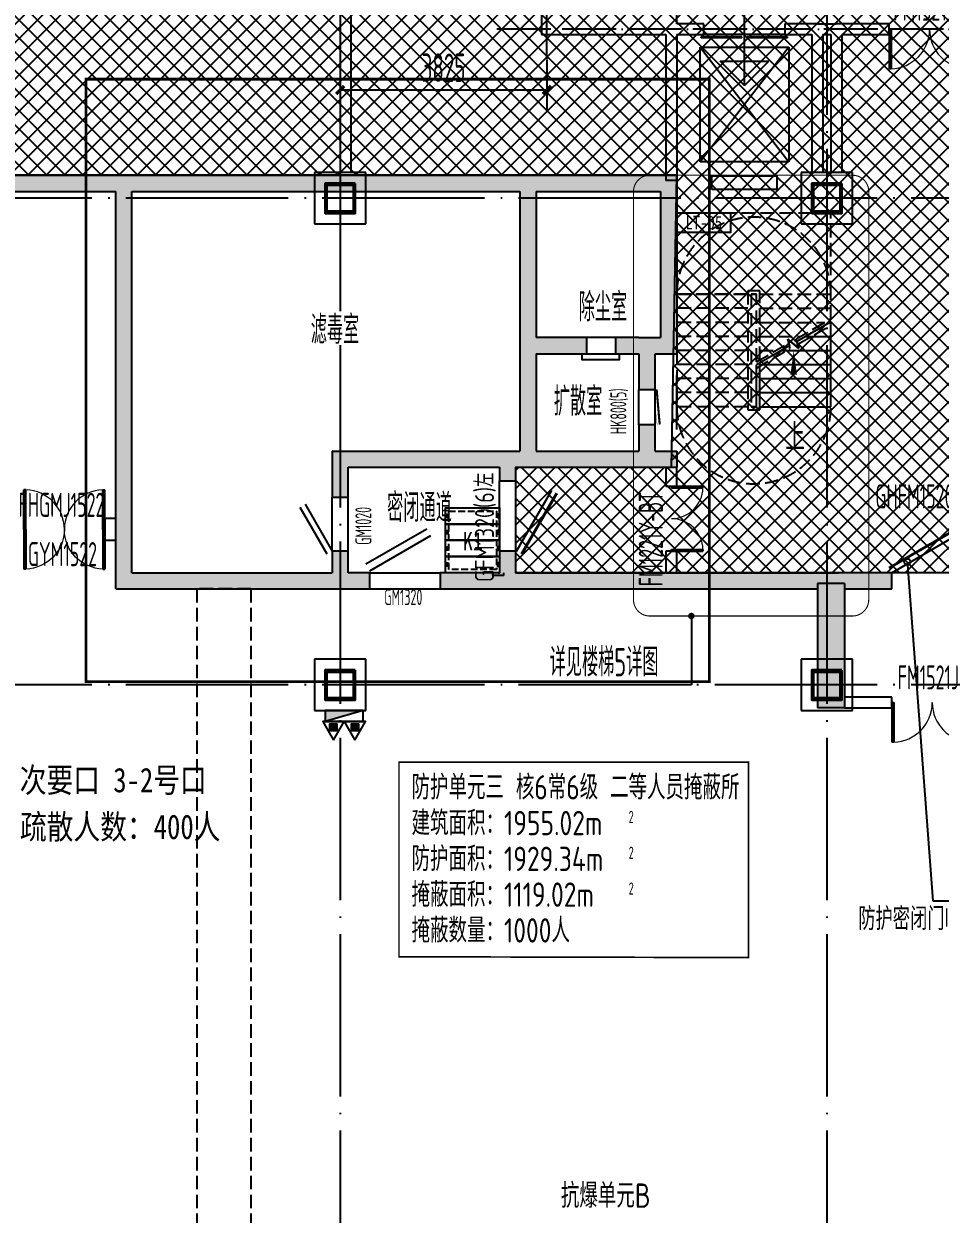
# Model space of a CAD drawing. Extents: x -473190 to 2138458, y -81875 to 2633646.
# Drawn here: x 565337 to 582284, y 83157 to 105167 of the extents above; entities that cross this region are included whole.
import ezdxf
from ezdxf.enums import TextEntityAlignment as Align

# ---------------------------------------------------------------- set-up
doc = ezdxf.new("R2010")
doc.units = 0
doc.header["$LTSCALE"] = 1000
for name, pattern in [('__DASH', [0.35, 0.25, -0.1]), ('DASH', [0.35, 0.25, -0.1]), ('DOTE', [2.42, 2, -0.2, 0.02, -0.2])]:
    doc.linetypes.add(name, pattern=pattern)
for name, color, linetype in [('A-COLUMN', 2, 'Continuous'), ('A-DIM_SYMB', 3, 'Continuous'), ('A-EVTR', 3, 'Continuous'), ('A-PUB_HATCH', 8, 'Continuous'), ('A-PUB_TEXT', 7, 'Continuous'), ('A-STAIR', 3, 'Continuous'), ('A-WALL', 2, 'Continuous'), ('A-WINDOW', 4, 'Continuous'), ('DIM_ELEV', 3, 'Continuous'), ('DIM_IDEN', 3, 'Continuous'), ('DIM_LEAD', 3, 'Continuous'), ('DOOR_FIRE', 4, 'Continuous'), ('DOOR_FIRE_TEXT', 7, 'Continuous'), ('DOTE', 1, 'DOTE'), ('PUB_DIM', 3, 'Continuous'), ('PUB_HATCH', 8, 'Continuous'), ('PUB_TEXT', 7, 'Continuous'), ('RF-JSK', 9, 'Continuous'), ('RF-KBGQ', 15, 'Continuous'), ('RF-KTK', 210, 'Continuous'), ('RF-M', 4, 'Continuous'), ('RF-MBH', 11, 'Continuous'), ('RF-QT', 30, 'Continuous'), ('S-柱', 51, 'Continuous'), ('S-柱-填充', 8, 'Continuous'), ('SRC-03F$0$A-SYMB-NUMB-T', 4, 'Continuous'), ('SRC-03F$0$A-WALL', 7, 'Continuous'), ('STAIR', 2, 'Continuous'), ('W-EQUIP_消火栓', 7, 'Continuous'), ('W-EQUIP_灭火器', 7, 'Continuous'), ('WINDOW', 4, 'Continuous'), ('图层1', 7, 'Continuous'), ('索引线', 252, 'Continuous')]:
    doc.layers.add(name, color=color, linetype=linetype)
doc.layers.add('RF-WZ', color=110, linetype='Continuous', lineweight=0)
doc.styles.add('8B2_01', font='simhei.ttf', dxfattribs={"width": 0.8})
doc.styles.add('8B2_02', font='tssdeng.shx', dxfattribs={"width": 0.6, "bigfont": 'TSSDCHN.shx'})
doc.styles.add('_TCH_DIM', font='SIMPLEX', dxfattribs={"bigfont": 'GBCBIG'})
doc.styles.add('_TCH_DIM_T3', font='tssdeng.shx', dxfattribs={"width": 0.564706, "bigfont": '@@@tssdchn.shx'})
doc.styles.add('_TCH_WINDOW', font='tssdeng.shx', dxfattribs={"width": 0.8, "height": 3.5, "bigfont": 'tssdchn.shx'})
doc.styles.add('SRC-03F$0$ECADI-TXT', font='simplex.shx', dxfattribs={"bigfont": 'hztxt.shx'})
doc.styles.add('TYDG_01', font='', dxfattribs={"width": 0.8})
doc.styles.add('TYDG_02', font='TSSDENG', dxfattribs={"width": 0.8, "bigfont": 'TSSDCHN'})
doc.styles.get('TYDG_01').set_extended_font_data('SimSun')
doc.dimstyles.new('_TCH_ARCH&&150', dxfattribs={"dimtxt": 525, "dimasz": 150, "dimexe": 375, "dimexo": 450, "dimgap": 150, "dimtad": 1, "dimdec": 0, "dimzin": 0, "dimdsep": 46, "dimtxsty": '_TCH_DIM_T3', "dimblk": 'ARCHTICK', "dimcen": 0.09, "dimclrt": 7, "dimazin": 2, "dimtfac": 1, "dimtdec": 0, "dimtix": 1, "dimtmove": 2, "dimatfit": 3, "dimfxl": 0, "dimtolj": 1, "dimtzin": 0, "dimarcsym": 0})

# ---------------------------------------------------------------- blocks, each defined once
blk = doc.blocks.new('A$C7EFF042E')
at = {"layer": 'A-COLUMN', "color": 6}
for p, q in [((9725, -44775), (8775, -44775)), ((8775, -44775), (8775, -45725)), ((9725, -45725), (9725, -44775)), ((18725, -44775), (17775, -44775)), ((17775, -44775), (17775, -45725)), ((18725, -45725), (18725, -44775)), ((8775, -45725), (9725, -45725)), ((17775, -45725), (18725, -45725)), ((9725, -53775), (8775, -53775)), ((8775, -53775), (8775, -54725)), ((9725, -54725), (9725, -53775)), ((18725, -53775), (17775, -53775)), ((17775, -53775), (17775, -54725)), ((18725, -54725), (18725, -53775)), ((8775, -54725), (9725, -54725)), ((17775, -54725), (18725, -54725))]:
    blk.add_line(p, q, dxfattribs=at)
at = {"layer": 'S-柱', "color": 6, "lineweight": 35}
for points in [[(9525, -44975), (8975, -44975), (8975, -45525), (9525, -45525)], [(9525, -44975), (8975, -44975), (8975, -45525), (9525, -45525)], [(18525, -44975), (17975, -44975), (17975, -45525), (18525, -45525)], [(18525, -44975), (17975, -44975), (17975, -45525), (18525, -45525)], [(9525, -53975), (8975, -53975), (8975, -54525), (9525, -54525)], [(9525, -53975), (8975, -53975), (8975, -54525), (9525, -54525)], [(18525, -53975), (17975, -53975), (17975, -54525), (18525, -54525)], [(18525, -53975), (17975, -53975), (17975, -54525), (18525, -54525)]]:
    blk.add_lwpolyline(points, close=True, dxfattribs=at)
at = {"layer": 'S-柱-填充', "color": 6, "lineweight": 35}
for points in [[(9495, -45495), (9005, -45495), (9005, -45005), (9495, -45005)], [(18495, -45495), (18005, -45495), (18005, -45005), (18495, -45005)], [(9495, -54495), (9005, -54495), (9005, -54005), (9495, -54005)], [(18495, -54495), (18005, -54495), (18005, -54005), (18495, -54005)]]:
    blk.add_lwpolyline(points, close=True, dxfattribs=at)
blk = doc.blocks.new('A$C4F5A101F')
at = {"layer": 'DOTE', "color": 16, "linetype": 'DOTE', "ltscale": 1.5}
for p, q in [((-158489.7, 16373.7), (-158489.7, -213765.2)), ((-149489.7, 16373.7), (-149489.7, -213765.2)), ((-39660.8, -53507.4), (-180399, -53507.4)), ((-39660.8, -62507.4), (-168489.7, -62507.4))]:
    blk.add_line(p, q, dxfattribs=at)
blk = doc.blocks.new('SRC-03F$0$ECADI-TAG-CODE')
at = {"layer": 'SRC-03F$0$A-SYMB-NUMB-T', "color": 1}
blk.add_lwpolyline([(3.41, 8.1), (13.41, 8.1), (13.41, 4.6), (3.41, 4.6)], close=True, dxfattribs=at)
at = {"layer": 'SRC-03F$0$A-SYMB-NUMB-T', "style": 'SRC-03F$0$ECADI-TXT', "width": 0.7}
blk.add_attdef('CODE', text='', height=2.5, dxfattribs=at).set_placement((8.41, 6.35), align=Align.MIDDLE_CENTER)
blk = doc.blocks.new('_ArchTick')
at = {"color": 0, "linetype": 'ByBlock', "const_width": 0.4}
blk.add_lwpolyline([(-0.5, -0.5), (0.5, 0.5)], dxfattribs=at)
blk = doc.blocks.new('*D5577')
at = {"layer": 'Defpoints', "color": 0, "transparency": 16777216}
for p in [(99175, -33537), (103000, -33537), (103000, -34548)]:
    blk.add_point(p, dxfattribs=at)
at = {"layer": 'PUB_DIM', "color": 0, "lineweight": -2, "transparency": 16777216}
for p, q in [((99175, -33987), (99175, -34923)), ((103000, -33987), (103000, -34923)), ((99175, -34548), (103000, -34548))]:
    blk.add_line(p, q, dxfattribs=at)
at = {"layer": 'PUB_DIM', "color": 0, "lineweight": -2, "transparency": 16777216, "xscale": 150, "yscale": 150, "zscale": 150, "rotation": 180}
blk.add_blockref('_ArchTick', (99175, -34548), dxfattribs=at)
at = {"layer": 'PUB_DIM', "color": 0, "lineweight": -2, "transparency": 16777216, "xscale": 150, "yscale": 150, "zscale": 150}
blk.add_blockref('_ArchTick', (103000, -34548), dxfattribs=at)
at = {"layer": 'PUB_DIM', "color": 7, "transparency": 16777216, "insert": (101087, -34136), "char_height": 525, "attachment_point": 5, "style": '_TCH_DIM_T3'}
blk.add_mtext('\\A1;3825', dxfattribs=at)
blk = doc.blocks.new('$TwtSys$00000434')
for p, q in [((-0.5, 0.5), (-0.5, -0.5)), ((-0.5, -0.5), (0.5, 0.5)), ((0.5, 0.5), (-0.5, 0.5)), ((0.5, -0.5), (0.5, 0.5)), ((-0.5, -0.5), (0.5, -0.5))]:
    blk.add_line(p, q)
blk.add_solid([(0.5, -0.5), (0.5, 0.5), (-0.5, -0.5)])
blk = doc.blocks.new('$TwtSys$00000546')
h = blk.add_hatch()
h.set_pattern_fill('ANSI31', color=256, scale=200, style=0)
h.set_pattern_definition([(45, (-38543.802, -6670.83), (-17.67767, 17.67767), [])])
h.paths.add_polyline_path([(-65, 174), (65, 174), (65, 44), (-65, 44)])
for points in [[(0, 344), (-198, 0), (198, 0)], [(-65, 174), (65, 174), (65, 44), (-65, 44)]]:
    blk.add_lwpolyline(points, close=True)
blk = doc.blocks.new('RFJSK1')
at = {"layer": 'RF-JSK'}
for p, q in [((220418, 104411), (220418, 104351)), ((221398, 104411), (221398, 104351)), ((220418, 104111), (220418, 104051)), ((221398, 104111), (221398, 104051)), ((220418, 103811), (220418, 103751)), ((221398, 103811), (221398, 103751)), ((220418, 103511), (220418, 103451)), ((221398, 103511), (221398, 103451))]:
    blk.add_line(p, q, dxfattribs=at)
for points in [[(220408, 104531), (221408, 104531), (221408, 103331), (220408, 103331), (220408, 104531)], [(220408, 104411), (220408, 104531), (221408, 104531), (221408, 104411)], [(220408, 104411), (220448, 104411), (220448, 104351), (220408, 104351)], [(221408, 104351), (221408, 104231), (220408, 104231), (220408, 104351)], [(221408, 104411), (221368, 104411), (221368, 104351), (221408, 104351)], [(220408, 104111), (220408, 104231), (221408, 104231), (221408, 104111)], [(220408, 104111), (220448, 104111), (220448, 104051), (220408, 104051)], [(221408, 104051), (221408, 103931), (220408, 103931), (220408, 104051)], [(220408, 103811), (220408, 103931), (221408, 103931), (221408, 103811)], [(221408, 104111), (221368, 104111), (221368, 104051), (221408, 104051)], [(220408, 103811), (220448, 103811), (220448, 103751), (220408, 103751)], [(221408, 103751), (221408, 103631), (220408, 103631), (220408, 103751)], [(221408, 103811), (221368, 103811), (221368, 103751), (221408, 103751)], [(220408, 103511), (220408, 103631), (221408, 103631), (221408, 103511)], [(220408, 103511), (220448, 103511), (220448, 103451), (220408, 103451)], [(221408, 103451), (221408, 103331), (220408, 103331), (220408, 103451)], [(221408, 103511), (221368, 103511), (221368, 103451), (221408, 103451)]]:
    blk.add_lwpolyline(points, dxfattribs=at)
at = {"layer": 'RF-JSK', "linetype": '__DASH', "ltscale": 0.5}
blk.add_lwpolyline([(220468, 104471), (221348, 104471), (221348, 103391), (220468, 103391)], close=True, dxfattribs=at)
at = {"layer": 'RF-JSK', "color": 110, "style": 'TYDG_01', "width": 0.8}
blk.add_text('K1', height=339.9, dxfattribs=at).set_placement((220727, 103744))
blk = doc.blocks.new('$DorLib2D$00000249')
at = {"color": 0}
for points, const_width in [([(-0.504, 0.274), (0.492, 0.361)], 0.06), ([(-0.5, 0.2), (-0.254, 0.221)], 0.01), ([(-0.156, 0.23), (0.13, 0.255)], 0.01), ([(0.207, 0.262), (0.496, 0.287)], 0.01)]:
    blk.add_lwpolyline(points, dxfattribs=dict(at, const_width=const_width))
blk = doc.blocks.new('$DorLib2D$00000002')
for p, q in [((-0.5, 0), (-0.5, 0.4875)), ((-0.475, 0.4875), (-0.5, 0.4875)), ((-0.475, 0), (-0.475, 0.4875)), ((0.475, 0), (0.475, 0.4875)), ((0.475, 0.4875), (0.5, 0.4875)), ((0.5, 0), (0.5, 0.4875)), ((-0.5, 0), (-0.475, 0)), ((0.5, 0), (0.475, 0))]:
    blk.add_line(p, q)
at = {"lineweight": 13}
for centre, start, end in [((-0.4875, 0), 0, 88.53072), ((0.4875, 0), 91.46928, 180)]:
    blk.add_arc(centre, 0.4875, start, end, dxfattribs=at)
blk = doc.blocks.new('$DorLib2D$00000193')
at = {"color": 0}
blk.add_line((-0.5, 0.1), (0.366, 0.6), dxfattribs=at)
at = {"color": 0, "const_width": 0.0333}
blk.add_lwpolyline([(-0.533, 0.158), (0.333, 0.658)], dxfattribs=at)
blk = doc.blocks.new('$DorLib2D$00000180')
at = {"color": 0}
for p, q in [((-0.557, 0.242), (0.309, 0.742)), ((-0.5, 0.143), (0.366, 0.643))]:
    blk.add_line(p, q, dxfattribs=at)
blk = doc.blocks.new('$DorLib2D$00000192')
at = {"color": 0}
blk.add_line((-0.5, 0.125), (0.366, 0.625), dxfattribs=at)
at = {"color": 0, "const_width": 0.0417}
blk.add_lwpolyline([(-0.542, 0.197), (0.324, 0.697)], dxfattribs=at)
blk = doc.blocks.new('rfk')
at = {"layer": 'A-PUB_HATCH'}
for points in [[(446373.2, -713335.2), (446373.2, -713635.2), (451598.2, -713635.2), (451748.2, -713535.2), (451748.2, -713335.2)], [(451748.2, -713535.2), (451898.2, -713635.2), (459073.2, -713635.2), (459239.8, -713535.2), (459273.2, -713335.2), (451748.2, -713335.2)], [(459239.8, -713535.2), (459373.2, -713635.2), (461673.2, -713635.2), (461973.2, -713335.2), (459273.2, -713335.2)], [(461973.2, -713335.2), (461673.2, -713635.2), (461673.2, -716335.2), (461973.2, -716635.2)], [(459239.8, -713535.2), (459073.2, -713635.2), (459073.2, -716435.2), (459273.2, -716468.6), (459373.2, -716335.2), (459373.2, -713635.2)], [(459273.2, -716468.6), (459073.2, -716435.2), (459073.2, -718435.2), (459239.8, -718535.2), (459373.2, -718435.2), (459373.2, -716635.2)], [(459373.2, -716635.2), (460307.3, -716635.2), (460307.3, -716335.2), (459373.2, -716335.2), (459273.2, -716468.6)], [(461273.2, -716335.2), (460837.3, -716335.2), (460837.3, -716635.2), (461273.2, -716635.2), (461373.2, -716535.2)], [(461373.2, -716535.2), (461573.2, -716635.2), (461973.2, -716635.2), (461673.2, -716335.2), (461273.2, -716335.2)], [(455598.2, -718435.2), (455898.2, -718735.2), (458698.2, -718735.2), (458848.2, -718635.2), (458848.2, -718435.2)], [(458848.2, -718635.2), (458998.2, -718735.2), (459273.2, -718735.2), (459239.8, -718535.2), (459073.2, -718435.2), (458848.2, -718435.2)], [(459239.8, -718535.2), (459273.2, -718735.2), (461273.2, -718735.2), (461373.2, -718535.2), (461273.2, -718435.2), (459373.2, -718435.2)], [(461373.2, -718535.2), (461273.2, -718735.2), (461973.2, -718735.2), (461973.2, -718435.2), (461573.2, -718435.2)], [(451898.2, -720685.2), (451598.2, -720985.2), (455748.2, -720985.2), (455748.2, -720785.2), (455598.2, -720685.2)], [(455748.2, -720985.2), (456298.2, -720985.2), (456298.2, -720685.2), (455898.2, -720685.2), (455748.2, -720785.2)], [(458673.2, -720685.2), (457598.2, -720685.2), (457598.2, -720985.2), (458673.2, -720985.2)], [(458673.2, -720685.2), (458673.2, -720985.2), (458848.2, -720985.2), (458848.2, -720785.2), (458698.2, -720685.2)], [(458848.2, -720785.2), (458848.2, -720985.2), (461873.2, -720985.2), (461873.2, -720685.2), (458998.2, -720685.2)], [(461873.2, -720685.2), (461873.2, -720985.2), (464573.2, -720985.2), (464873.2, -720885.2), (464973.2, -720685.2)], [(465073.2, -720985.2), (465948.2, -720985.2), (465948.2, -720685.2), (464973.2, -720685.2), (464873.2, -720885.2)]]:
    blk.add_hatch(color=256, dxfattribs=at).paths.add_polyline_path(points)
at = {"layer": 'PUB_HATCH'}
for points in [[(451598.2, -719885.2), (451898.2, -719885.2), (451898.2, -713635.2), (451748.2, -713535.2), (451598.2, -713635.2)], [(461273.2, -716635.2), (461273.2, -717299.4), (461573.2, -717299.4), (461573.2, -716635.2), (461373.2, -716535.2)], [(461573.2, -718435.2), (461573.2, -717949.4), (461273.2, -717949.4), (461273.2, -718435.2), (461373.2, -718535.2)], [(455598.2, -718435.2), (455598.2, -719285.2), (455898.2, -719285.2), (455898.2, -718735.2)], [(458698.2, -718735.2), (458698.2, -718985.2), (458998.2, -718985.2), (458998.2, -718735.2), (458848.2, -718635.2)], [(451598.2, -720985.2), (451898.2, -720685.2), (451898.2, -719885.2), (451598.2, -719885.2)], [(455898.2, -720685.2), (455898.2, -720285.2), (455598.2, -720285.2), (455598.2, -720685.2), (455748.2, -720785.2)], [(458998.2, -720685.2), (458998.2, -720285.2), (458698.2, -720285.2), (458698.2, -720685.2), (458848.2, -720785.2)], [(464873.2, -720885.2), (464573.2, -720985.2), (464573.2, -723185.2), (465073.2, -723185.2), (465073.2, -720985.2)]]:
    blk.add_hatch(color=256, dxfattribs=at).paths.add_polyline_path(points)
at = {"layer": 'A-WALL'}
for p, q in [((461773.2, -718735.2), (461773.2, -719085.2)), ((461973.2, -719085.2), (461973.2, -718735.2)), ((461773.2, -719085.2), (461973.2, -719085.2)), ((451598.2, -719685.2), (451398.2, -719685.2)), ((451398.2, -719685.2), (451398.2, -720085.2)), ((451398.2, -720085.2), (451598.2, -720085.2)), ((461973.2, -720285.2), (461773.2, -720285.2)), ((461773.2, -720285.2), (461773.2, -720685.2)), ((461973.2, -720685.2), (461973.2, -720285.2)), ((458573.2, -720735.2), (458573.2, -720685.2)), ((458773.2, -720735.2), (458573.2, -720735.2)), ((458773.2, -720735.2), (458773.2, -720685.2)), ((465948.2, -722985.2), (465073.2, -722985.2)), ((465948.2, -723185.2), (465948.2, -722985.2)), ((465073.2, -723185.2), (465948.2, -723185.2))]:
    blk.add_line(p, q, dxfattribs=at)
at = {"layer": 'RF-M'}
for p, q in [((461273.2, -717949.4, 650), (461273.2, -717299.4, 650)), ((461573.2, -717949.4, 650), (461573.2, -717299.4, 650)), ((458698.2, -720285.2), (458698.2, -718985.2)), ((458998.2, -720285.2), (458998.2, -718985.2)), ((455598.2, -720285.2), (455598.2, -719285.2)), ((455898.2, -720285.2), (455898.2, -719285.2)), ((456298.2, -720685.2), (457598.2, -720685.2)), ((456298.2, -720985.2), (457598.2, -720985.2))]:
    blk.add_line(p, q, dxfattribs=at)
blk.add_lwpolyline([(461973.2, -718035.2), (461973.2, -717035.2)], dxfattribs=at)
at = {"layer": 'RF-QT'}
for p, q in [((446373.2, -713335.2), (451748.2, -713335.2)), ((451748.2, -713335.2), (459273.2, -713335.2)), ((459273.2, -713335.2), (461973.2, -713335.2)), ((461973.2, -713335.2), (461973.2, -716635.2)), ((446373.2, -713635.2), (451598.2, -713635.2)), ((451598.2, -719885.2), (451598.2, -713635.2)), ((451898.2, -719885.2), (451898.2, -713635.2)), ((451898.2, -713635.2), (459073.2, -713635.2)), ((459073.2, -713635.2), (459073.2, -716435.2)), ((459373.2, -713635.2), (461673.2, -713635.2)), ((459373.2, -713635.2), (459373.2, -716335.2)), ((461673.2, -713635.2), (461673.2, -716335.2)), ((459073.2, -716435.2), (459073.2, -718435.2)), ((460307.3, -716335.2), (459373.2, -716335.2)), ((460307.3, -716635.2), (460307.3, -716335.2)), ((461273.2, -716335.2), (460837.3, -716335.2)), ((460837.3, -716335.2), (460837.3, -716635.2)), ((461273.2, -716335.2), (461673.2, -716335.2)), ((459373.2, -716635.2), (460307.3, -716635.2)), ((459373.2, -716635.2), (459373.2, -718435.2)), ((460837.3, -716635.2), (461273.2, -716635.2)), ((461273.2, -716635.2), (461273.2, -717299.4)), ((461573.2, -717299.4), (461573.2, -716635.2)), ((461573.2, -716635.2), (461973.2, -716635.2)), ((461273.2, -717299.4), (461573.2, -717299.4)), ((461573.2, -717949.4), (461273.2, -717949.4)), ((461273.2, -717949.4), (461273.2, -718435.2)), ((461573.2, -718435.2), (461573.2, -717949.4)), ((455598.2, -718435.2), (455598.2, -719285.2)), ((455598.2, -718435.2), (458848.2, -718435.2)), ((458848.2, -718435.2), (459073.2, -718435.2)), ((459373.2, -718435.2), (461273.2, -718435.2)), ((461573.2, -718435.2), (461973.2, -718435.2)), ((461973.2, -718435.2), (461973.2, -718735.2)), ((455898.2, -719285.2), (455898.2, -718735.2)), ((455898.2, -718735.2), (458698.2, -718735.2)), ((458698.2, -718735.2), (458698.2, -718985.2)), ((458998.2, -718985.2), (458998.2, -718735.2)), ((458998.2, -718735.2), (459273.2, -718735.2)), ((459273.2, -718735.2), (461273.2, -718735.2)), ((461273.2, -718735.2), (461973.2, -718735.2)), ((458698.2, -718985.2), (458998.2, -718985.2)), ((455598.2, -719285.2), (455898.2, -719285.2)), ((451598.2, -720985.2), (451598.2, -719885.2)), ((451898.2, -720685.2), (451898.2, -719885.2)), ((455898.2, -720285.2), (455598.2, -720285.2)), ((455598.2, -720285.2), (455598.2, -720685.2)), ((455898.2, -720685.2), (455898.2, -720285.2)), ((458998.2, -720285.2), (458698.2, -720285.2)), ((458698.2, -720285.2), (458698.2, -720685.2)), ((458998.2, -720685.2), (458998.2, -720285.2)), ((451898.2, -720685.2), (455598.2, -720685.2)), ((456298.2, -720685.2), (455898.2, -720685.2)), ((456298.2, -720985.2), (456298.2, -720685.2)), ((458673.2, -720685.2), (457598.2, -720685.2)), ((457598.2, -720685.2), (457598.2, -720985.2)), ((458673.2, -720685.2), (458698.2, -720685.2)), ((458998.2, -720685.2), (461873.2, -720685.2)), ((461873.2, -720685.2), (464973.2, -720685.2)), ((465948.2, -720685.2), (464973.2, -720685.2)), ((465948.2, -720985.2), (465948.2, -720685.2)), ((451598.2, -720985.2), (455748.2, -720985.2)), ((455748.2, -720985.2), (456298.2, -720985.2)), ((457598.2, -720985.2), (458673.2, -720985.2)), ((458673.2, -720985.2), (458848.2, -720985.2)), ((458848.2, -720985.2), (461873.2, -720985.2)), ((461873.2, -720985.2), (464573.2, -720985.2)), ((464573.2, -720985.2), (464573.2, -723185.2)), ((465073.2, -720985.2), (465948.2, -720985.2)), ((465073.2, -720985.2), (465073.2, -723185.2)), ((465073.2, -723185.2), (464573.2, -723185.2))]:
    blk.add_line(p, q, dxfattribs=at)
at = {"layer": 'WINDOW', "color": 0}
for p, q in [((460837.3, -716335.2), (460307.3, -716335.2)), ((460307.3, -716635.2), (460837.3, -716635.2))]:
    blk.add_line(p, q, dxfattribs=at)
at = {"layer": 'WINDOW'}
blk.add_lwpolyline([(460222.7, -716635.2), (460908.3, -716635.2), (460908.3, -716745.6), (460222.7, -716745.6)], close=True, dxfattribs=at)
at = {"layer": 'DOOR_FIRE'}
ref = blk.add_blockref('$DorLib2D$00000002', (461873.2, -719685.2), dxfattribs=dict(at, xscale=-1200, yscale=-1200, zscale=200, rotation=90))
ref.add_attrib('A', 'FM1221Y-BT', (461716.4, -720935.4), dxfattribs={"layer": 'DOOR_FIRE_TEXT', "height": 446.25, "rotation": 90, "style": '_TCH_WINDOW', "width": 0.564706})
ref = blk.add_blockref('$DorLib2D$00000002', (450648.2, -719885.2), dxfattribs=dict(at, xscale=1500, yscale=-1500, zscale=400))
ref.add_attrib('A', 'FHGMJ1522', (449800.1, -719653), dxfattribs={"layer": 'DOOR_FIRE_TEXT', "height": 446.25, "style": '_TCH_WINDOW', "width": 0.564706})
ref = blk.add_blockref('$DorLib2D$00000002', (450648.2, -719885.2), dxfattribs=dict(at, xscale=1500, yscale=1500, zscale=100))
ref.add_attrib('A', 'GYM1522', (449974.6, -720563.8), dxfattribs={"layer": 'DOOR_FIRE_TEXT', "height": 446.25, "style": '_TCH_WINDOW', "width": 0.564706})
ref = blk.add_blockref('$DorLib2D$00000002', (466698.2, -723085.2), dxfattribs=dict(at, xscale=-1500, yscale=-1500, zscale=200))
ref.add_attrib('A', 'FM1521J', (466058.5, -722842.8), dxfattribs={"layer": 'DOOR_FIRE_TEXT', "height": 446.25, "style": '_TCH_WINDOW', "width": 0.564706})
at = {"layer": 'RF-JSK', "linetype": 'ByBlock'}
blk.add_blockref('RFJSK1', (237290, -824015.8), dxfattribs=at)
at = {"layer": 'RF-M'}
ref = blk.add_blockref('$DorLib2D$00000249', (461423.2, -717624.4), dxfattribs=dict(at, xscale=-650, yscale=-650, zscale=300, rotation=90))
ref.add_attrib('A', 'HK800(5)', (461042, -718125.2), dxfattribs={"layer": 'RF-MBH', "height": 297.5, "rotation": 90, "style": '_TCH_WINDOW', "width": 0.564706})
at = {"layer": 'RF-M', "lineweight": 15}
ref = blk.add_blockref('$DorLib2D$00000192', (458848.2, -719635.2), dxfattribs=dict(at, xscale=1300, yscale=-1300, zscale=300, rotation=90))
ref.add_attrib('A', 'GFM1320(6)左', (458593.3, -720857.3), dxfattribs={"layer": 'RF-MBH', "lineweight": 15, "height": 350, "rotation": 90, "style": '_TCH_WINDOW', "width": 0.8})
at = {"layer": 'RF-M', "linetype": '__DASH'}
ref = blk.add_blockref('$DorLib2D$00000193', (466698.2, -720835.2), dxfattribs=dict(at, xscale=1500, yscale=1500, zscale=300))
ref.add_attrib('A', 'GHFM1520(6)', (465646.6, -719495.7), dxfattribs={"layer": 'RF-MBH', "linetype": '__DASH', "height": 446.25, "style": '_TCH_WINDOW', "width": 0.564706})
at = {"layer": 'RF-M', "lineweight": 15}
ref = blk.add_blockref('$DorLib2D$00000180', (455748.2, -719785.2), dxfattribs=dict(at, xscale=1000, yscale=1000, zscale=300, rotation=90))
ref.add_attrib('A', 'GM1020', (456326.8, -720169.7), dxfattribs={"layer": 'RF-MBH', "lineweight": 15, "height": 297.5, "rotation": 90, "style": '_TCH_WINDOW', "width": 0.564706})
ref = blk.add_blockref('$DorLib2D$00000180', (456948.2, -720835.2), dxfattribs=dict(at, xscale=1300, yscale=1300, zscale=300))
ref.add_attrib('A', 'GM1320', (456563.7, -721284), dxfattribs={"layer": 'RF-MBH', "lineweight": 15, "height": 297.5, "style": '_TCH_WINDOW', "width": 0.564706})
at = {"layer": 'RF-WZ', "style": '8B2_02', "width": 0.6}
for s, p in [('除尘室', (460160.3, -716035.7)), ('滤毒室', (455203.8, -716453.4)), ('扩散室', (459698.7, -717778.9)), ('密闭通道', (456617.6, -719746.1))]:
    blk.add_text(s, height=525, dxfattribs=at).set_placement(p)
blk = doc.blocks.new('zsgc')
at = {"layer": 'RF-KBGQ', "color": 15, "linetype": 'DASH'}
for p, q in [((-256044.5, -221907.7), (-234619.5, -221907.7)), ((-256044.5, -221907.7), (-256044.5, -222907.7)), ((-256044.5, -222907.7), (-234619.5, -222907.7))]:
    blk.add_line(p, q, dxfattribs=at)
at = {"layer": 'RF-WZ', "style": 'TYDG_02', "width": 0.8}
blk.add_text('抗爆单元B', height=450, rotation=90, dxfattribs=at).set_placement((-244601.8, -216176.6))
blk = doc.blocks.new('ADFASDF')
h = blk.add_hatch()
h.set_pattern_fill('ANSI37', color=8, scale=150)
h.set_pattern_definition([(45, (0, 0), (-168.3798, 168.3798), []), (135, (0, 0), (-168.3798, -168.3798), [])])
h.paths.add_polyline_path([(521397, 239186), (521397, 224886), (539697, 224886), (539697, 169261), (524947, 169261), (524947, 171211), (527822, 171211), (527922, 176611), (501318, 176611), (501125, 109884), (530547, 109887), (530547, 107449), (538188, 100503), (536147, 98236), (540086, 94690), (517812, 69953), (517812, 59790), (482108, 20136), (405247, 20136), (405247, 26086), (391997, 40436), (391997, 64736), (399997, 64738), (399997, 239186), (409022, 239186)])
blk.add_lwpolyline([(539697, 224886), (539697, 169261), (524947, 169261), (524947, 171211), (527822, 171211), (527922, 176611), (501318, 176611), (501125, 109884), (530547, 109887), (530547, 107449), (538188, 100503), (536147, 98236), (540086, 94690), (517812, 69953), (517812, 59790), (482108, 20136), (405247, 20136), (405247, 26086), (391997, 40436), (391997, 64736), (399997, 64738), (399997, 239186)])
blk = doc.blocks.new('$DORLIB2D$00000127')
at = {"color": 0}
for points in [[(-0.533, 0.795), (-0.533, 0.69)], [(-0.033, 0.795), (-0.533, 0.795)], [(-0.033, 0.795), (-0.033, 0.69)], [(0.533, 0.795), (0.033, 0.795)], [(0.033, 0.795), (0.033, 0.69)], [(0.533, 0.795), (0.533, 0.69)], [(-0.033, 0.69), (-0.533, 0.69)], [(0.533, 0.69), (0.033, 0.69)], [(0.5, 0.5), (-0.5, 0.5)]]:
    blk.add_lwpolyline(points, dxfattribs=at)
blk = doc.blocks.new('A$C2B5B1B2C')
at = {"layer": 'DOTE', "linetype": 'DOTE', "ltscale": 0.5}
for p, q in [((103000, -33975), (103000, -26875)), ((112750, -33425), (102000, -33425))]:
    blk.add_line(p, q, dxfattribs=at)
at = {"layer": 'PUB_DIM'}
dim = blk.add_aligned_dim(p1=(99175, -33536.6), p2=(103000, -33536.6), distance=-1011.8, dimstyle='_TCH_ARCH&&150', dxfattribs=at)
dim.commit()
dim.dimension.update_dxf_attribs({"geometry": '*D5577', "text_midpoint": (101087.5, -34135.9)})

msp = doc.modelspace()

# ---------------------------------------------------------------- hatches: boundary and pattern name
at = {"layer": 'PUB_HATCH'}
msp.add_hatch(color=256, dxfattribs=at).paths.add_polyline_path([(580012.2, 93417.4), (580512.2, 93417.4), (580512.2, 94817.4), (580012.2, 94817.4)])

# ---------------------------------------------------------------- linework, layer by layer
at = {"layer": 'A-COLUMN'}
for p, q in [((571662.2, 102417.4), (570712.2, 102417.4)), ((570712.2, 102417.4), (570712.2, 101467.4)), ((571662.2, 101467.4), (571662.2, 102417.4)), ((580662.2, 102417.4), (579712.2, 102417.4)), ((579712.2, 102417.4), (579712.2, 101467.4)), ((580662.2, 101467.4), (580662.2, 102417.4)), ((570712.2, 101467.4), (571662.2, 101467.4)), ((579712.2, 101467.4), (580662.2, 101467.4)), ((580662.2, 93417.4), (579712.2, 93417.4)), ((579712.2, 93417.4), (579712.2, 92467.4)), ((580662.2, 92467.4), (580662.2, 93417.4)), ((579712.2, 92467.4), (580662.2, 92467.4))]:
    msp.add_line(p, q, dxfattribs=at)
at = {"layer": 'A-DIM_SYMB'}
msp.add_lwpolyline([(579574.7, 97957.4, 0, 0, 0), (579574.7, 99127.4, 0, 120, 0), (579574.7, 98677.4, 0, 0, 0)], format="xyseb", dxfattribs=at)
at = {"layer": 'A-EVTR'}
for p, q in [((577842.2, 104732.8), (579482.2, 104732.8)), ((577842.2, 102617.4), (577842.2, 104732.8)), ((577842.2, 104732.8), (579482.2, 102617.4)), ((579482.2, 104732.8), (577842.2, 102617.4)), ((579482.2, 104732.8), (579482.2, 102617.4)), ((579482.2, 102617.4), (577842.2, 102617.4)), ((578060.9, 102103.9), (578060.9, 102358.9)), ((578060.9, 102358.9), (579263.5, 102358.9)), ((579263.5, 102358.9), (579263.5, 102103.9)), ((579263.5, 102103.9), (578060.9, 102103.9))]:
    msp.add_line(p, q, dxfattribs=at)
at = {"layer": 'A-STAIR', "color": 252, "linetype": 'DASH'}
for p, q in [((580262.2, 101667.4), (577412.2, 101667.4)), ((577412.2, 101667.4), (577412.2, 100167.4)), ((580262.2, 100167.4), (580262.2, 101667.4)), ((577412.2, 100167.4), (577412.2, 98087.4)), ((578727.2, 100167.4), (577412.2, 100167.4)), ((577412.2, 100167.4), (578727.2, 100167.4)), ((578947.2, 100227.4), (578727.2, 100227.4)), ((578727.2, 100227.4), (578727.2, 98027.4)), ((578787.2, 100167.4), (578787.2, 98087.4)), ((578887.2, 100167.4), (578787.2, 100167.4)), ((578787.2, 100167.4), (578787.2, 98087.4)), ((578787.2, 100167.4), (578887.2, 100167.4)), ((578887.2, 98918.2), (578887.2, 100167.4)), ((578887.2, 98918.2), (578887.2, 100167.4)), ((578947.2, 98952.8), (578947.2, 100227.4)), ((578947.2, 100167.4), (580262.2, 100167.4)), ((578947.2, 100167.4), (580262.2, 100167.4)), ((580262.2, 99712), (580262.2, 100167.4)), ((578727.2, 99907.4), (577412.2, 99907.4)), ((578947.2, 99907.4), (580262.2, 99907.4)), ((579621.9, 99342.3), (580262.2, 99712)), ((578727.2, 99647.4), (577412.2, 99647.4)), ((578947.2, 99647.4), (580150.2, 99647.4)), ((579648.6, 99242.3), (580262.2, 99596.6)), ((580262.2, 98087.4), (580262.2, 99596.6)), ((578727.2, 99387.4), (577412.2, 99387.4)), ((578947.2, 99387.4), (579699.9, 99387.4)), ((579510.3, 99162.4), (579464.1, 99334.8)), ((579464.1, 99334.8), (579670.2, 99161.9)), ((579670.2, 99161.9), (579621.9, 99342.3)), ((579899.9, 99387.4), (580262.2, 99387.4)), ((578727.2, 99127.4), (577412.2, 99127.4)), ((578887.2, 98918.2), (579483.5, 99262.4)), ((578887.2, 98802.7), (579510.3, 99162.4)), ((578947.2, 99127.4), (579249.6, 99127.4)), ((579449.6, 99127.4), (580262.2, 99127.4)), ((578727.2, 98867.4), (577412.2, 98867.4)), ((578947.2, 98027.4), (578947.2, 98837.3)), ((578999.2, 98867.4), (580262.2, 98867.4)), ((578887.2, 98087.4), (578887.2, 98802.7)), ((578887.2, 98087.4), (578887.2, 98802.7)), ((578727.2, 98607.4), (577412.2, 98607.4)), ((578947.2, 98607.4), (580262.2, 98607.4)), ((578727.2, 98347.4), (577412.2, 98347.4)), ((578947.2, 98347.4), (580262.2, 98347.4)), ((578727.2, 98087.4), (577412.2, 98087.4)), ((578727.2, 98027.4), (578947.2, 98027.4)), ((578787.2, 98087.4), (578887.2, 98087.4)), ((578887.2, 98087.4), (578787.2, 98087.4)), ((578947.2, 98087.4), (580262.2, 98087.4))]:
    msp.add_line(p, q, dxfattribs=at)
at = {"layer": 'A-STAIR'}
for p, q in [((580262.2, 99654.3), (579635.2, 99292.3)), ((580250.2, 99647.4), (580262.2, 99647.4)), ((580262.2, 98087.4), (580262.2, 99654.3)), ((579670.2, 99161.9), (579464.1, 99334.8)), ((579464.1, 99334.8), (579496.9, 99212.4)), ((579635.2, 99292.3), (579670.2, 99161.9)), ((579799.9, 99387.4), (580262.2, 99387.4)), ((579496.9, 99212.4), (578887.2, 98860.4)), ((579349.6, 99127.4), (580262.2, 99127.4)), ((578887.2, 98087.4), (578887.2, 98860.4)), ((578887.2, 98057.4), (578887.2, 98860.4)), ((578947.2, 98057.4), (578947.2, 98895.1)), ((578947.2, 98867.4), (580262.2, 98867.4)), ((578947.2, 98607.4), (580262.2, 98607.4)), ((578947.2, 98347.4), (580262.2, 98347.4)), ((578887.2, 98057.4), (578947.2, 98057.4)), ((578947.2, 98087.4), (580262.2, 98087.4))]:
    msp.add_line(p, q, dxfattribs=at)
at = {"layer": 'A-WALL'}
for p, q in [((574912.2, 110517.4), (574912.2, 104967.4)), ((571187.2, 110467.4), (571187.2, 102417.4)), ((571387.2, 110467.4), (571387.2, 102417.4)), ((577412.2, 105167.4), (577412.2, 109317.4)), ((577912.2, 105167.4), (577412.2, 105167.4)), ((577912.2, 104967.4), (577912.2, 105167.4)), ((580012.2, 105167.4), (579412.2, 105167.4)), ((579412.2, 105167.4), (579412.2, 104967.4)), ((580012.2, 105167.4), (580362.2, 105167.4)), ((581337.2, 105167.4), (580362.2, 105167.4)), ((581337.2, 104967.4), (581337.2, 105167.4)), ((574912.2, 104967.4), (577212.2, 104967.4)), ((577212.2, 104967.4), (577212.2, 102267.4)), ((577412.2, 104967.4), (577912.2, 104967.4)), ((577412.2, 104967.4), (577412.2, 102267.4)), ((579412.2, 104967.4), (579912.2, 104967.4)), ((579912.2, 104967.4), (579912.2, 102417.4)), ((580112.2, 104967.4), (580262.2, 104967.4)), ((580112.2, 104967.4), (580112.2, 102417.4)), ((580262.2, 104967.4), (580262.2, 102417.4)), ((580462.2, 104967.4), (581337.2, 104967.4)), ((580462.2, 104967.4), (580462.2, 102417.4)), ((577412.2, 102267.4), (577212.2, 102267.4)), ((580012.2, 94817.4), (580012.2, 93417.4)), ((580512.2, 94817.4), (580012.2, 94817.4)), ((580512.2, 94817.4), (580512.2, 93417.4)), ((581387.2, 92717.4), (580662.2, 92717.4)), ((581387.2, 92517.4), (581387.2, 92717.4)), ((580662.2, 92517.4), (581387.2, 92517.4))]:
    msp.add_line(p, q, dxfattribs=at)
at = {"layer": 'DIM_ELEV'}
for p, q in [((578662.2, 104028.9), (578662.2, 105909.1)), ((578662.2, 104028.9), (578212.2, 104478.9)), ((578212.2, 104478.9), (579112.2, 104478.9)), ((578662.2, 104028.9), (579112.2, 104478.9))]:
    msp.add_line(p, q, dxfattribs=at)
at = {"layer": 'DIM_IDEN'}
for p, q in [((581682.1, 95160.7), (582146.4, 88951.3)), ((582146.4, 88951.3), (583844.9, 88951.3))]:
    msp.add_line(p, q, dxfattribs=at)
msp.add_circle((581677.8, 95218.7), 58.2, dxfattribs=at)
at = {"layer": 'DIM_LEAD'}
for p, q in [((577682.1, 94217.4), (577682.1, 92942.4)), ((577682.1, 94217.4), (577682.1, 92942.4)), ((577682.1, 94217.4), (577682.1, 92942.4)), ((577682.1, 94217.4), (577682.1, 92942.4)), ((577682.1, 92942.4), (574902.7, 92942.4))]:
    msp.add_line(p, q, dxfattribs=at)
at = {"layer": 'DIM_LEAD', "const_width": 60}
msp.add_lwpolyline([(577682.1, 94247.4, 1), (577682.1, 94187.4, 1)], format="xyb", close=True, dxfattribs=at)
msp.add_lwpolyline([(577682.1, 94247.4, 1), (577682.1, 94187.4, 1)], format="xyb", close=True, dxfattribs=at)
msp.add_lwpolyline([(577682.1, 94247.4, 1), (577682.1, 94187.4, 1)], format="xyb", close=True, dxfattribs=at)
msp.add_lwpolyline([(577682.1, 94247.4, 1), (577682.1, 94187.4, 1)], format="xyb", close=True, dxfattribs=at)
at = {"layer": 'RF-WZ', "linetype": '__DASH', "ltscale": 1.5, "const_width": 30}
msp.add_lwpolyline([(572275.8, 91516.6), (578737.3, 91516.6), (578737.3, 87901.6), (572275.8, 87916.6), (572275.8, 91516.6)], dxfattribs=at)
at = {"layer": 'STAIR', "color": 9, "linetype": 'DASH'}
for centre, start, end in [((578837.2, 100167.4), 0, 180), ((578837.2, 98087.4), 180, 0)]:
    msp.add_arc(centre, 1425, start, end, dxfattribs=at)
at = {"layer": '图层1', "color": 6, "linetype": 'DASH', "const_width": 50}
msp.add_lwpolyline([(566486.7, 104143.6), (578015, 104143.6), (578015, 93000.9), (566486.7, 93000.9)], close=True, dxfattribs=at)
at = {"layer": '索引线', "linetype": 'DASH', "const_width": 20}
msp.add_lwpolyline([(580662.2, 94217.4), (576912.2, 94217.4, -0.4142136), (576612.2, 94517.4), (576612.2, 102067.4, -0.4142136), (576912.2, 102367.4), (580662.2, 102367.4, -0.4142136), (580962.2, 102067.4), (580962.2, 94517.4, -0.4142136)], format="xyb", close=True, dxfattribs=at)

# ---------------------------------------------------------------- block references
at = {"rotation": 270}
msp.add_blockref('zsgc', (791445.2, -161327.1), dxfattribs=at)
for name, p in [('ADFASDF', (49490, -74243.9)), ('A$C2B5B1B2C', (472012.2, 138492.4))]:
    msp.add_blockref(name, p)
at = {"layer": 'A-WINDOW'}
ref = msp.add_blockref('$DorLib2D$00000002', (582087.2, 105067.4), dxfattribs=dict(at, xscale=-1500, yscale=-1500, zscale=200))
ref.add_attrib('A', 'FM1521Y', (581418.5, 105224.1), dxfattribs={"layer": 'DOOR_FIRE_TEXT', "height": 446.25, "style": '_TCH_WINDOW', "width": 0.564706})
at = {"layer": 'A-WINDOW', "xscale": 1500, "yscale": -200, "zscale": 200}
msp.add_blockref('$DORLIB2D$00000127', (578662.2, 105067.4), dxfattribs=at)
at = {"layer": 'DOOR_FIRE'}
ref = msp.add_blockref('$DorLib2D$00000002', (582137.2, 92617.4), dxfattribs=dict(at, xscale=-1500, yscale=-1500, zscale=200))
ref.add_attrib('A', 'FM1521J', (581497.5, 92859.8), dxfattribs={"layer": 'DOOR_FIRE_TEXT', "height": 446.25, "style": '_TCH_WINDOW', "width": 0.564706})
at = {"layer": 'RF-QT'}
for name, p in [('A$C4F5A101F', (729676.9, 155449.8)), ('A$C7EFF042E', (561937.2, 147192.4))]:
    msp.add_blockref(name, p, dxfattribs=at)
at = {"layer": 'SRC-03F$0$A-WALL'}
ref = msp.add_blockref('SRC-03F$0$ECADI-TAG-CODE', (578753.1, 100857.4), dxfattribs=dict(at, xscale=-100, yscale=100, zscale=100))
ref.add_attrib('CODE', 'LT-05', dxfattribs={"layer": 'SRC-03F$0$A-SYMB-NUMB-T', "height": 250, "style": '8B2_01', "width": 0.8}).set_placement((577912.2, 101492.4), align=Align.MIDDLE_CENTER)
at = {"layer": 'W-EQUIP_消火栓', "xscale": 700, "yscale": 200, "zscale": 700, "rotation": 180}
msp.add_blockref('$TwtSys$00000434', (571261.8, 92367.4), dxfattribs=at)
at = {"layer": 'W-EQUIP_灭火器', "rotation": 180}
for p in [(571063.4, 92267.4), (571460.2, 92267.4)]:
    msp.add_blockref('$TwtSys$00000546', p, dxfattribs=at)
at = {"layer": '索引线'}
msp.add_blockref('rfk', (115439, 815702.6), dxfattribs=at)

# ---------------------------------------------------------------- texts
at = {"layer": 'A-PUB_TEXT', "style": '_TCH_DIM'}
msp.add_text('上', height=506.4, dxfattribs=at).set_placement((579418.3, 97274.9))
at = {"layer": 'PUB_TEXT'}
for s, height, style, width, p in [('详见楼梯5详图', 525, '8B2_02', 0.6, (575060.2, 93099.9)), ('防护密闭门临战封堵', 420, 'TYDG_02', 0.8, (580768.9, 88408.6))]:
    msp.add_text(s, height=height, dxfattribs=dict(at, style=style, width=width)).set_placement(p)
at = {"layer": 'RF-KTK', "color": 110, "linetype": 'DASH', "style": 'TYDG_01', "width": 0.8}
for s, p in [('次要口 3-2号口 ', (565261.2, 90957.8)), ('疏散人数：400人', (565266.6, 90093.4))]:
    msp.add_text(s, height=453.16, dxfattribs=at).set_placement(p)
at = {"layer": 'RF-WZ', "style": 'TYDG_02'}
for s, height, width, p in [('防护单元三 核6常6级 二等人员掩蔽所', 450, 0.8, (572507.5, 90825.2)), ('建筑面积：1955.02m', 450, 0.8, (572507.5, 90163.7)), ('2', 225, 0.64, (576522.8, 90388.7)), ('防护面积：1929.34m', 450, 0.8, (572507.5, 89502.2)), ('2', 225, 0.64, (576522.8, 89727.2)), ('掩蔽面积：1119.02m', 450, 0.8, (572507.5, 88840.7)), ('2', 225, 0.64, (576522.8, 89065.7)), ('掩蔽数量：1000人', 450, 0.8, (572507.5, 88179.2))]:
    msp.add_text(s, height=height, dxfattribs=dict(at, width=width)).set_placement(p)

doc.saveas('drawing.dxf')
